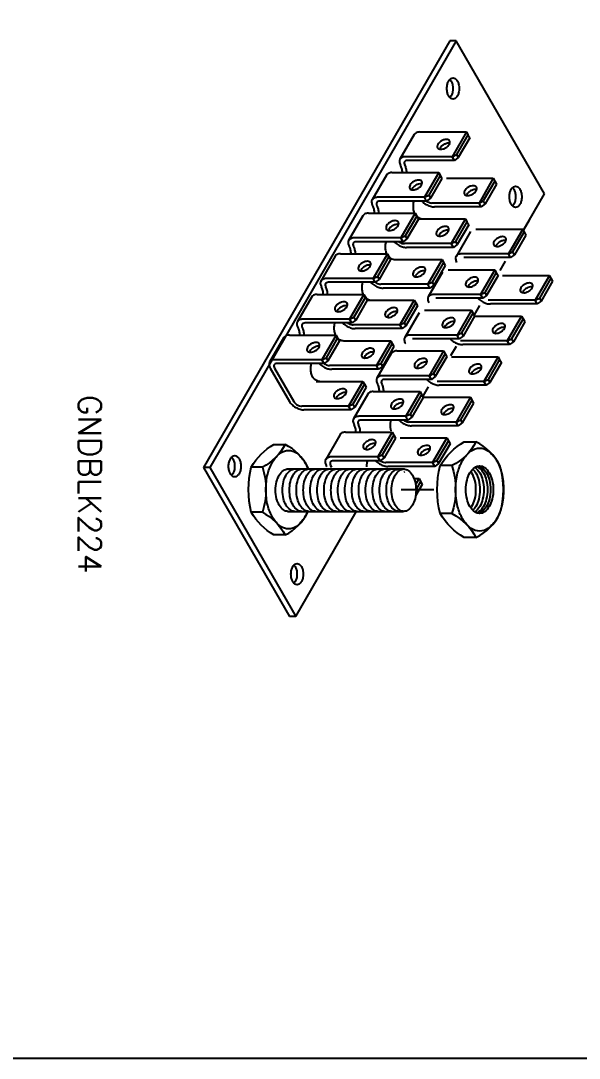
# Model space of a CAD drawing. Extents: x -55 to 73, y -33 to 52.
# Drawn here: x 9.54 to 11.749, y 10.835 to 14.942 of the extents above; entities that cross this region are included whole.
import ezdxf
from ezdxf.enums import TextEntityAlignment as Align

# ---------------------------------------------------------------- set-up
doc = ezdxf.new("R2010")
doc.units = 0
doc.layers.get('0').update_dxf_attribs({"linetype": 'CONTINUOUS'})
doc.styles.get("Standard").update_dxf_attribs({"font": 'romans.shx'})

# ---------------------------------------------------------------- blocks, each defined once
blk = doc.blocks.new('BORDER')
at = {"color": 0}
blk.add_lwpolyline([(0.005, -8), (10.505, -8), (10.505, -0.5), (0.005, -0.5)], close=True, dxfattribs=at)
blk = doc.blocks.new('TABS')
at = {"color": 0}
for p, q in [((2.48, 26.67), (3.35, 27.17)), ((3.35, 27.17), (9.08, 23.86)), ((1.66, 26.25), (2.48, 26.67)), ((1.66, 26.25), (8.81, 22.12)), ((1.66, 12.73), (1.66, 26.25)), ((2.48, 26.67), (8.21, 23.36)), ((8.21, 23.36), (9.08, 23.86)), ((8.81, 22.12), (8.21, 23.36)), ((9.9, 22.74), (8.81, 22.12)), ((8.81, 22.12), (8.81, 8.6)), ((9.08, 23.86), (9.9, 22.74)), ((9.9, 22.74), (9.9, 9.23)), ((-11.74, 18.51), (-10.91, 18.93)), ((-11.74, 18.51), (-4.58, 14.38)), ((-11.74, 5), (-11.74, 18.51)), ((-10.91, 18.93), (-10.04, 19.43)), ((-10.91, 18.93), (-5.19, 15.63)), ((-10.04, 19.43), (-4.32, 16.13)), ((-5.19, 15.63), (-4.32, 16.13)), ((-4.58, 14.38), (-5.19, 15.63)), ((-3.49, 15.01), (-4.58, 14.38)), ((-4.32, 16.13), (-3.49, 15.01)), ((-3.49, 15.01), (-3.49, 1.49)), ((-4.58, 14.38), (-4.58, 0.86)), ((-11.02, 3.41), (-3.87, -0.72))]:
    blk.add_line(p, q, dxfattribs=at)
for points in [[(4.23, 19.05, 0.058752), (4.72, 18.4, 0.072341), (5.24, 17.99, 0.106617), (5.83, 17.81, 0.156851), (6.24, 17.89, 0.156851), (6.53, 18.21, 0.106617), (6.66, 18.81, 0.072341), (6.56, 19.47, 0.058752), (6.24, 20.21, 0.058752), (5.76, 20.87, 0.072341), (5.24, 21.27, 0.106617), (4.65, 21.46, 0.156851), (4.23, 21.37, 0.156851), (3.95, 21.06, 0.106617), (3.82, 20.45, 0.072341), (3.91, 19.8, 0.058752)], [(-9.16, 11.32, 0.058752), (-8.68, 10.67, 0.072341), (-8.16, 10.26, 0.106617), (-7.57, 10.07, 0.156851), (-7.15, 10.16, 0.156851), (-6.87, 10.48, 0.106617), (-6.74, 11.08, 0.072341), (-6.83, 11.73, 0.058752), (-7.15, 12.48, 0.058752), (-7.64, 13.13, 0.072341), (-8.16, 13.54, 0.106617), (-8.75, 13.73, 0.156851), (-9.16, 13.64, 0.156851), (-9.45, 13.32, 0.106617), (-9.58, 12.72, 0.072341), (-9.48, 12.07, 0.058752)]]:
    blk.add_lwpolyline(points, format="xyb", close=True, dxfattribs=at)
for points in [[(4.94, 21.4, 0.055377), (4.9, 21.08, 0.072341), (5, 20.43, 0.058752), (5.32, 19.68, 0.058752)], [(5.32, 19.68, 0.058752), (5.81, 19.03, 0.072341), (6.32, 18.62, 0.055377), (6.62, 18.49, 0.156851)], [(-8.45, 13.67, 0.055377), (-8.49, 13.35, 0.072341), (-8.4, 12.7, 0.058752), (-8.07, 11.95, 0.058752)], [(-8.07, 11.95, 0.058752), (-7.59, 11.3, 0.072341), (-7.07, 10.89, 0.055377), (-6.77, 10.76, 0.156851)], [(8.24, 5.59, 0.009855), (8.35, 5.7, 0.058752), (9.19, 6.82, 0.058752), (9.74, 8.1, 0.072341), (9.9, 9.23, 0.106617)], [(8.24, 6.99, 0.024383), (8.42, 7.26, 0.058752), (8.72, 7.97, 0.072341), (8.81, 8.6, 0.106617)], [(-11.74, 5, 0.106617), (-11.51, 3.96, 0.156851), (-11.02, 3.41, 0.156851)], [(8.24, 3.27, 0.014511), (8.45, 3.21, 0.058752), (9.75, 3.06, 0.058752), (11.05, 3.21, 0.072341), (12.04, 3.61, 0.106617)], [(12.04, 3.61, 0.072341), (12.54, 4, 0.058752), (13, 4.62, 0.058752), (13.3, 5.33, 0.072341), (13.4, 5.95, 0.106617)], [(-4.58, 0.86, 0.106617), (-4.36, -0.17, 0.156851), (-3.87, -0.72, 0.156851), (-3.15, -0.87, 0.106617), (-2.14, -0.55, 0.072341)], [(-3.49, 1.49, 0.106617), (-3.37, 0.92, 0.156851), (-3.1, 0.62, 0.156851), (-2.7, 0.53, 0.106617), (-2.14, 0.71, 0.072341)], [(0, 1.26, 0.05198), (-1.15, 1.11, 0.072341), (-2.14, 0.71, 0.106617)], [(0, 0, 0.05198), (-1.15, -0.15, 0.072341), (-2.14, -0.55, 0.106617)]]:
    blk.add_lwpolyline(points, format="xyb", dxfattribs=at)
blk = doc.blocks.new('ISONUT')
at = {"color": 0}
for p, q in [((-0.289, -0.333), (-0.289, -0.474)), ((0.289, -0.333), (0.289, -0.474))]:
    blk.add_line(p, q, dxfattribs=at)
for points in [[(0.577, -0.044, 0.163524), (0.289, -0.333, 0.152924), (-0.289, -0.333, 0.156582), (-0.577, -0.044, -0.163524), (-0.289, 0.244, -0.152924), (0.289, 0.244, -0.156582)], [(0, 0.289, 0.058752), (-0.201, 0.265, 0.072341), (-0.353, 0.204, 0.106617), (-0.467, 0.101, 0.156851), (-0.5, 0, 0.156851), (-0.467, -0.101, 0.106617), (-0.353, -0.204, 0.072341), (-0.201, -0.265, 0.058752), (0, -0.289, 0.058752), (0.201, -0.265, 0.072341), (0.353, -0.204, 0.106617), (0.467, -0.101, 0.156851), (0.5, 0, 0.156851), (0.467, 0.101, 0.106617), (0.353, 0.204, 0.072341), (0.201, 0.265, 0.058752)], [(0, 0.165, 0.058752), (-0.115, 0.151, 0.072341), (-0.202, 0.117, 0.106617), (-0.267, 0.058, 0.156851), (-0.286, 0, 0.156851), (-0.267, -0.058, 0.106617), (-0.202, -0.117, 0.072341), (-0.115, -0.151, 0.058752), (0, -0.165, 0.058752), (0.115, -0.151, 0.072341), (0.202, -0.117, 0.106617), (0.267, -0.058, 0.156851), (0.286, 0, 0.156851), (0.267, 0.058, 0.106617), (0.202, 0.117, 0.072341), (0.115, 0.151, 0.058752)]]:
    blk.add_lwpolyline(points, format="xyb", close=True, dxfattribs=at)
for points in [[(0, 0.131, 0.058752), (-0.115, 0.118, 0.072341), (-0.202, 0.083, 0.106617), (-0.267, 0.024, 0.11343), (-0.284, -0.017, 0.156851)], [(0.284, -0.017, 0.11343), (0.267, 0.024, 0.106617), (0.202, 0.083, 0.072341), (0.115, 0.118, 0.058752), (0, 0.131, 0.058752)], [(0, 0.095, 0.058752), (-0.115, 0.081, 0.072341), (-0.202, 0.047, 0.106617), (-0.267, -0.012, 0.065327), (-0.279, -0.035, 0.156851)], [(0, 0.05, 0.058752), (-0.115, 0.037, 0.072341), (-0.202, 0.002, 0.106617), (-0.267, -0.057, 0.00094), (-0.267, -0.057, 0.156851)], [(0, 0.003, 0.058752), (-0.115, -0.011, 0.072341), (-0.202, -0.046, 0.069633), (-0.247, -0.081, 0.156851)], [(0.279, -0.035, 0.065327), (0.267, -0.012, 0.106617), (0.202, 0.047, 0.072341), (0.115, 0.081, 0.058752), (0, 0.095, 0.058752)], [(0.267, -0.057, 0.00094), (0.267, -0.057, 0.106617), (0.202, 0.002, 0.072341), (0.115, 0.037, 0.058752), (0, 0.05, 0.058752)], [(0.247, -0.081, 0.069633), (0.202, -0.046, 0.072341), (0.115, -0.011, 0.058752), (0, 0.003, 0.058752)], [(-0.577, -0.044), (-0.577, -0.185, 0.124237), (-0.289, -0.474, 0.122339), (0.289, -0.474, 0.124237), (0.577, -0.185), (0.577, -0.044)], [(0, -0.048, 0.058752), (-0.115, -0.061, 0.072341), (-0.202, -0.096, 0.023093), (-0.218, -0.106, 0.156851)], [(0.218, -0.106, 0.023093), (0.202, -0.096, 0.072341), (0.115, -0.061, 0.058752), (0, -0.048, 0.058752)]]:
    blk.add_lwpolyline(points, format="xyb", dxfattribs=at)
blk = doc.blocks.new('GNDBLK24')
at = {"color": 0}
for p, q in [((-1.0387, 1.226), (-1.0268, 1.2329)), ((-1.0268, 1.2329), (-0.9484, 1.1876)), ((-1.3731, 1.2004), (-1.9783, 0.851)), ((-1.2616, 1.1361), (-1.3731, 1.2004)), ((-1.05, 1.2203), (-1.0387, 1.226)), ((-1.05, 1.0351), (-1.05, 1.2203)), ((-1.05, 1.2203), (-0.952, 1.1637)), ((-1.0387, 1.226), (-0.9603, 1.1807)), ((-0.9603, 1.1807), (-0.9484, 1.1876)), ((-0.952, 1.1637), (-0.9603, 1.1807)), ((-0.9371, 1.1723), (-0.952, 1.1637)), ((-0.952, 1.1637), (-0.952, 0.9785)), ((-0.9484, 1.1876), (-0.9371, 1.1723)), ((-0.9371, 1.1723), (-0.9371, 0.9871)), ((-1.2296, 1.1176), (-1.2706, 1.1413)), ((-1.2335, 1.1144), (-1.2222, 1.1201)), ((-1.2335, 1.1144), (-1.1354, 1.0578)), ((-1.2335, 0.9292), (-1.2335, 1.1144)), ((-1.2222, 1.1201), (-1.2102, 1.127)), ((-1.2222, 1.1201), (-1.1438, 1.0748)), ((-1.2102, 1.127), (-1.1318, 1.0817)), ((-0.8892, 1.1103), (-0.878, 1.116)), ((-0.8892, 1.1103), (-0.7912, 1.0537)), ((-0.8892, 0.9251), (-0.8892, 1.1103)), ((-0.878, 1.116), (-0.866, 1.1229)), ((-0.878, 1.116), (-0.7995, 1.0707)), ((-0.866, 1.1229), (-0.7876, 1.0776)), ((-1.1438, 1.0748), (-1.1318, 1.0817)), ((-1.1354, 1.0578), (-1.1438, 1.0748)), ((-1.1318, 1.0817), (-1.1205, 1.0664)), ((-0.7995, 1.0707), (-0.7876, 1.0776)), ((-0.7912, 1.0537), (-0.7995, 1.0707)), ((-0.7876, 1.0776), (-0.7763, 1.0623)), ((-1.1205, 1.0664), (-1.1354, 1.0578)), ((-1.1354, 1.0578), (-1.1354, 0.8726)), ((-1.1205, 1.0664), (-1.1205, 0.8812)), ((-1.0701, 1.0256), (-1.1068, 1.0468)), ((-0.7763, 1.0623), (-0.7912, 1.0537)), ((-0.7912, 1.0537), (-0.7912, 0.8685)), ((-0.7763, 1.0623), (-0.7763, 0.8771)), ((-0.7172, 1.0232), (-0.7053, 1.0301)), ((-0.7053, 1.0301), (-0.6269, 0.9848)), ((-1.0727, 1.0043), (-1.0614, 1.0101)), ((-1.0727, 0.8192), (-1.0727, 1.0043)), ((-1.0727, 1.0043), (-0.9747, 0.9478)), ((-1.0614, 1.0101), (-1.0495, 1.0169)), ((-1.0614, 1.0101), (-0.983, 0.9648)), ((-1.0495, 1.0169), (-0.9711, 0.9717)), ((-0.7285, 1.0175), (-0.7172, 1.0232)), ((-0.7285, 0.8323), (-0.7285, 1.0175)), ((-0.7285, 1.0175), (-0.6305, 0.9609)), ((-0.7172, 1.0232), (-0.6388, 0.9779)), ((-0.983, 0.9648), (-0.9711, 0.9717)), ((-0.9747, 0.9478), (-0.983, 0.9648)), ((-0.9598, 0.9564), (-0.9747, 0.9478)), ((-0.9747, 0.9478), (-0.9747, 0.7626)), ((-0.9711, 0.9717), (-0.9598, 0.9564)), ((-0.9598, 0.9564), (-0.9598, 0.7712)), ((-0.8938, 0.9237), (-0.9311, 0.9453)), ((-0.6388, 0.9779), (-0.6269, 0.9848)), ((-0.6305, 0.9609), (-0.6388, 0.9779)), ((-0.6156, 0.9695), (-0.6305, 0.9609)), ((-0.6305, 0.9609), (-0.6305, 0.7757)), ((-0.6269, 0.9848), (-0.6156, 0.9695)), ((-0.6156, 0.9695), (-0.6156, 0.7843)), ((-1.2237, 0.9076), (-1.1256, 0.851)), ((-0.912, 0.9115), (-0.9007, 0.9173)), ((-0.912, 0.7264), (-0.912, 0.9115)), ((-0.912, 0.9115), (-0.814, 0.8549)), ((-0.9007, 0.9173), (-0.8888, 0.9241)), ((-0.9007, 0.9173), (-0.8223, 0.872)), ((-0.8888, 0.9241), (-0.8103, 0.8789)), ((-0.5678, 0.9074), (-0.5565, 0.9132)), ((-0.5678, 0.7223), (-0.5678, 0.9074)), ((-0.5678, 0.9074), (-0.4698, 0.8509)), ((-0.5565, 0.9132), (-0.5445, 0.92)), ((-0.5565, 0.9132), (-0.4781, 0.8679)), ((-0.5445, 0.92), (-0.4661, 0.8748)), ((-0.8223, 0.872), (-0.8103, 0.8789)), ((-0.814, 0.8549), (-0.8223, 0.872)), ((-0.7991, 0.8636), (-0.814, 0.8549)), ((-0.8103, 0.8789), (-0.7991, 0.8636)), ((-0.7991, 0.8636), (-0.7991, 0.6784)), ((-0.4781, 0.8679), (-0.4661, 0.8748)), ((-0.4698, 0.8509), (-0.4781, 0.8679)), ((-0.4661, 0.8748), (-0.4549, 0.8595)), ((-1.9783, 0.851), (-0.2902, -0.1236)), ((-1.9783, 0.851), (-1.9783, 0.8264)), ((-1.9783, 0.8264), (-0.2902, -0.1482)), ((-1.9783, 0.8264), (-1.9783, 0.8264)), ((-1.9783, 0.8264), (-1.9783, 0.8264)), ((-0.814, 0.8549), (-0.814, 0.6698)), ((-0.733, 0.8309), (-0.7703, 0.8525)), ((-0.4549, 0.8595), (-0.4698, 0.8509)), ((-0.4698, 0.8509), (-0.4698, 0.6657)), ((-0.4549, 0.8595), (-0.4549, 0.6743)), ((-0.3957, 0.8204), (-0.3838, 0.8272)), ((-0.3957, 0.8204), (-0.3838, 0.8272)), ((-0.3838, 0.8272), (-0.3054, 0.782)), ((-0.3838, 0.8272), (-0.3054, 0.782)), ((-1.0629, 0.7975), (-0.9649, 0.741)), ((-0.7512, 0.8015), (-0.7399, 0.8072)), ((-0.7512, 0.8015), (-0.6532, 0.7449)), ((-0.7512, 0.6164), (-0.7512, 0.8015)), ((-0.7399, 0.8072), (-0.728, 0.8141)), ((-0.7399, 0.8072), (-0.6615, 0.762)), ((-0.728, 0.8141), (-0.6496, 0.7689)), ((-0.407, 0.8146), (-0.3957, 0.8204)), ((-0.407, 0.8146), (-0.3957, 0.8204)), ((-0.407, 0.6295), (-0.407, 0.8146)), ((-0.407, 0.8146), (-0.309, 0.7581)), ((-0.407, 0.6927), (-0.407, 0.8146)), ((-0.407, 0.8146), (-0.309, 0.7581)), ((-0.3957, 0.8204), (-0.3173, 0.7751)), ((-0.3957, 0.8204), (-0.3173, 0.7751)), ((-0.3173, 0.7751), (-0.3054, 0.782)), ((-0.3173, 0.7751), (-0.3054, 0.782)), ((-0.3054, 0.782), (-0.2941, 0.7667)), ((-0.3054, 0.782), (-0.2941, 0.7667)), ((-0.0996, 0.7898), (-0.0996, 0.7896)), ((-0.6615, 0.762), (-0.6496, 0.7689)), ((-0.6532, 0.7449), (-0.6615, 0.762)), ((-0.6383, 0.7535), (-0.6532, 0.7449)), ((-0.6532, 0.7449), (-0.6532, 0.5598)), ((-0.6496, 0.7689), (-0.6383, 0.7535)), ((-0.6383, 0.7535), (-0.6383, 0.5684)), ((-0.5723, 0.7209), (-0.6096, 0.7425)), ((-0.309, 0.7581), (-0.3173, 0.7751)), ((-0.309, 0.7581), (-0.3173, 0.7751)), ((-0.2941, 0.7667), (-0.309, 0.7581)), ((-0.2941, 0.7667), (-0.309, 0.7581)), ((-0.309, 0.7581), (-0.309, 0.5729)), ((-0.309, 0.7581), (-0.309, 0.6919)), ((-0.2941, 0.7667), (-0.2941, 0.5815)), ((-0.2941, 0.7667), (-0.2941, 0.6823)), ((-0.2021, 0.6343), (-0.2021, 0.7635)), ((-0.9022, 0.7047), (-0.8042, 0.6481)), ((-0.5905, 0.7087), (-0.5792, 0.7144)), ((-0.5905, 0.7087), (-0.5792, 0.7144)), ((-0.5905, 0.5236), (-0.5905, 0.7087)), ((-0.5905, 0.5236), (-0.5905, 0.7087)), ((-0.5905, 0.7087), (-0.4925, 0.6521)), ((-0.5905, 0.7087), (-0.4925, 0.6521)), ((-0.5792, 0.7144), (-0.5673, 0.7213)), ((-0.5792, 0.7144), (-0.5673, 0.7213)), ((-0.5792, 0.7144), (-0.5008, 0.6692)), ((-0.5792, 0.7144), (-0.5008, 0.6692)), ((-0.5673, 0.7213), (-0.4889, 0.6761)), ((-0.5673, 0.7213), (-0.4889, 0.6761)), ((-0.2463, 0.7046), (-0.235, 0.7103)), ((-0.2463, 0.7046), (-0.2226, 0.691)), ((-0.2463, 0.6848), (-0.2463, 0.7046)), ((-0.235, 0.7103), (-0.2231, 0.7172)), ((-0.235, 0.7103), (-0.2043, 0.6927)), ((-0.2231, 0.7172), (-0.1776, 0.691)), ((-0.5008, 0.6692), (-0.4889, 0.6761)), ((-0.5008, 0.6692), (-0.4889, 0.6761)), ((-0.4925, 0.6521), (-0.5008, 0.6692)), ((-0.4925, 0.6521), (-0.5008, 0.6692)), ((-0.4776, 0.6607), (-0.4925, 0.6521)), ((-0.4776, 0.6607), (-0.4925, 0.6521)), ((-0.4889, 0.6761), (-0.4776, 0.6607)), ((-0.4889, 0.6761), (-0.4776, 0.6607)), ((-0.4776, 0.6607), (-0.4776, 0.4756)), ((-0.4776, 0.6607), (-0.4776, 0.4756)), ((-0.4925, 0.6521), (-0.4925, 0.467)), ((-0.4925, 0.6521), (-0.4925, 0.467)), ((-0.2839, 0.18), (-0.2839, 0.6474)), ((-0.1162, 0.1837), (-0.1162, 0.6415)), ((-0.7414, 0.5947), (-0.6434, 0.5381)), ((-0.4297, 0.5987), (-0.4184, 0.6044)), ((-0.4297, 0.5987), (-0.3317, 0.5421)), ((-0.4297, 0.4135), (-0.4297, 0.5987)), ((-0.4297, 0.4135), (-0.4297, 0.5892)), ((-0.4184, 0.6044), (-0.4065, 0.6113)), ((-0.4184, 0.6044), (-0.34, 0.5592)), ((-0.4065, 0.6113), (-0.3281, 0.566)), ((-0.34, 0.5592), (-0.3281, 0.566)), ((-0.3317, 0.5421), (-0.34, 0.5592)), ((-0.3168, 0.5507), (-0.3317, 0.5421)), ((-0.3317, 0.5421), (-0.3317, 0.357)), ((-0.3281, 0.566), (-0.3168, 0.5507)), ((-0.3168, 0.5507), (-0.3168, 0.3656)), ((-0.6196, 0.4883), (-0.6077, 0.4952)), ((-0.6077, 0.4952), (-0.5293, 0.4499)), ((-0.5807, 0.5019), (-0.4827, 0.4453)), ((-0.5807, 0.5019), (-0.4827, 0.4453)), ((-0.6309, 0.4826), (-0.6196, 0.4883)), ((-0.6309, 0.4826), (-0.5329, 0.426)), ((-0.6309, 0.2974), (-0.6309, 0.4826)), ((-0.6196, 0.4883), (-0.5412, 0.443)), ((0.3001, 0.2172), (-0.114, 0.4563)), ((-0.5412, 0.443), (-0.5293, 0.4499)), ((-0.5329, 0.426), (-0.5412, 0.443)), ((-0.518, 0.4346), (-0.5329, 0.426)), ((-0.5329, 0.426), (-0.5329, 0.2408)), ((-0.5293, 0.4499), (-0.518, 0.4346)), ((-0.518, 0.4346), (-0.518, 0.2494)), ((-0.8143, 0.3767), (-0.803, 0.3824)), ((-0.8143, 0.1915), (-0.8143, 0.3767)), ((-0.8143, 0.3767), (-0.7163, 0.3201)), ((-0.803, 0.3824), (-0.7911, 0.3893)), ((-0.803, 0.3824), (-0.7246, 0.3371)), ((-0.7911, 0.3893), (-0.7127, 0.344)), ((-0.4199, 0.3919), (-0.3219, 0.3353)), ((-0.4199, 0.3919), (-0.4085, 0.3853)), ((-0.7246, 0.3371), (-0.7127, 0.344)), ((-0.7163, 0.3201), (-0.7246, 0.3371)), ((-0.7014, 0.3287), (-0.7163, 0.3201)), ((-0.7127, 0.344), (-0.7014, 0.3287)), ((-0.7014, 0.3287), (-0.7014, 0.1435)), ((-0.2983, 0.3549), (-0.2917, 0.3587)), ((-0.2983, 0.3377), (-0.2936, 0.3404)), ((-0.7163, 0.3201), (-0.7163, 0.1349)), ((-0.6829, 0.1328), (-0.5514, 0.2087)), ((-0.2902, -0.1236), (0.3001, 0.2172)), ((0.3001, 0.2172), (0.3001, 0.1926)), ((-0.8045, 0.1699), (-0.7065, 0.1133)), ((-0.6829, 0.1156), (-0.5514, 0.1915)), ((-0.2902, -0.1482), (0.3001, 0.1926)), ((-0.2918, 0.085), (-0.2918, 0.0411)), ((-0.1124, 0.085), (-0.1124, 0.0411)), ((-0.2902, -0.1236), (-0.2902, -0.1482))]:
    blk.add_line(p, q, dxfattribs=at)
for points in [[(-1.0147, 1.1218, 0.058752), (-1.0081, 1.1128, 0.072341), (-1.001, 1.1072, 0.106617), (-0.9929, 1.1046, 0.156851), (-0.9872, 1.1059, 0.156851), (-0.9833, 1.1102, 0.106617), (-0.9815, 1.1185, 0.072341), (-0.9828, 1.1274, 0.058752), (-0.9872, 1.1376, 0.058752), (-0.9939, 1.1466, 0.072341), (-1.001, 1.1522, 0.106617), (-1.009, 1.1548, 0.156851), (-1.0147, 1.1535, 0.156851), (-1.0187, 1.1492, 0.106617), (-1.0204, 1.1409, 0.072341), (-1.0191, 1.132, 0.058752)], [(-1.3614, 1.1107, -0.058752), (-1.3446, 1.1087, -0.072341), (-1.3318, 1.1036, -0.106617), (-1.3222, 1.0949, -0.156851), (-1.3195, 1.0865, -0.156851), (-1.3222, 1.078, -0.106617), (-1.3318, 1.0693, -0.072341), (-1.3446, 1.0642, -0.058752), (-1.3614, 1.0622, -0.058752), (-1.3783, 1.0642, -0.072341), (-1.3911, 1.0693, -0.106617), (-1.4006, 1.078, -0.156851), (-1.4033, 1.0865, -0.156851), (-1.4006, 1.0949, -0.106617), (-1.3911, 1.1036, -0.072341), (-1.3783, 1.1087, -0.058752)], [(-1.1982, 1.0158, 0.058752), (-1.1916, 1.0069, 0.072341), (-1.1844, 1.0013, 0.106617), (-1.1764, 0.9987, 0.156851), (-1.1707, 1, 0.156851), (-1.1668, 1.0043, 0.106617), (-1.165, 1.0125, 0.072341), (-1.1663, 1.0215, 0.058752), (-1.1707, 1.0317, 0.058752), (-1.1773, 1.0406, 0.072341), (-1.1844, 1.0462, 0.106617), (-1.1925, 1.0488, 0.156851), (-1.1982, 1.0476, 0.156851), (-1.2021, 1.0433, 0.106617), (-1.2039, 1.035, 0.072341), (-1.2026, 1.0261, 0.058752)], [(-0.854, 1.0117, 0.058752), (-0.8473, 1.0028, 0.072341), (-0.8402, 0.9972, 0.106617), (-0.8322, 0.9946, 0.156851), (-0.8265, 0.9959, 0.156851), (-0.8226, 1.0002, 0.106617), (-0.8208, 1.0085, 0.072341), (-0.8221, 1.0174, 0.058752), (-0.8265, 1.0276, 0.058752), (-0.8331, 1.0365, 0.072341), (-0.8402, 1.0421, 0.106617), (-0.8483, 1.0447, 0.156851), (-0.854, 1.0435, 0.156851), (-0.8579, 1.0392, 0.106617), (-0.8597, 1.0309, 0.072341), (-0.8584, 1.022, 0.058752)], [(-0.6933, 0.9189, 0.058752), (-0.6866, 0.91, 0.072341), (-0.6795, 0.9044, 0.106617), (-0.6714, 0.9018, 0.156851), (-0.6657, 0.9031, 0.156851), (-0.6618, 0.9074, 0.106617), (-0.66, 0.9156, 0.072341), (-0.6614, 0.9246, 0.058752), (-0.6657, 0.9348, 0.058752), (-0.6724, 0.9437, 0.072341), (-0.6795, 0.9493, 0.106617), (-0.6876, 0.9519, 0.156851), (-0.6933, 0.9507, 0.156851), (-0.6972, 0.9464, 0.106617), (-0.699, 0.9381, 0.072341), (-0.6976, 0.9292, 0.058752)], [(-1.0375, 0.9058, 0.058752), (-1.0308, 0.8969, 0.072341), (-1.0237, 0.8913, 0.106617), (-1.0156, 0.8887, 0.156851), (-1.0099, 0.8899, 0.156851), (-1.006, 0.8943, 0.106617), (-1.0043, 0.9025, 0.072341), (-1.0056, 0.9115, 0.058752), (-1.0099, 0.9217, 0.058752), (-1.0166, 0.9306, 0.072341), (-1.0237, 0.9362, 0.106617), (-1.0318, 0.9388, 0.156851), (-1.0375, 0.9376, 0.156851), (-1.0414, 0.9333, 0.106617), (-1.0432, 0.925, 0.072341), (-1.0419, 0.916, 0.058752)], [(-1.7902, 0.8631, -0.058752), (-1.7733, 0.8611, -0.072341), (-1.7605, 0.856, -0.106617), (-1.751, 0.8474, -0.156851), (-1.7482, 0.8389, -0.156851), (-1.751, 0.8304, -0.106617), (-1.7605, 0.8218, -0.072341), (-1.7733, 0.8167, -0.058752), (-1.7902, 0.8147, -0.058752), (-1.807, 0.8167, -0.072341), (-1.8198, 0.8218, -0.106617), (-1.8294, 0.8304, -0.156851), (-1.8321, 0.8389, -0.156851), (-1.8294, 0.8474, -0.106617), (-1.8198, 0.856, -0.072341), (-1.807, 0.8611, -0.058752)], [(-0.8767, 0.813, 0.058752), (-0.8701, 0.8041, 0.072341), (-0.863, 0.7985, 0.106617), (-0.8549, 0.7959, 0.156851), (-0.8492, 0.7971, 0.156851), (-0.8453, 0.8015, 0.106617), (-0.8435, 0.8097, 0.072341), (-0.8448, 0.8187, 0.058752), (-0.8492, 0.8289, 0.058752), (-0.8559, 0.8378, 0.072341), (-0.863, 0.8434, 0.106617), (-0.871, 0.846, 0.156851), (-0.8767, 0.8448, 0.156851), (-0.8806, 0.8405, 0.106617), (-0.8824, 0.8322, 0.072341), (-0.8811, 0.8232, 0.058752)], [(-0.5325, 0.8089, 0.058752), (-0.5259, 0.8, 0.072341), (-0.5188, 0.7944, 0.106617), (-0.5107, 0.7918, 0.156851), (-0.505, 0.793, 0.156851), (-0.5011, 0.7974, 0.106617), (-0.4993, 0.8056, 0.072341), (-0.5006, 0.8146, 0.058752), (-0.505, 0.8248, 0.058752), (-0.5117, 0.8337, 0.072341), (-0.5188, 0.8393, 0.106617), (-0.5268, 0.8419, 0.156851), (-0.5325, 0.8407, 0.156851), (-0.5364, 0.8364, 0.106617), (-0.5382, 0.8281, 0.072341), (-0.5369, 0.8191, 0.058752)], [(-0.3718, 0.7161, 0.058752), (-0.3651, 0.7072, 0.072341), (-0.358, 0.7016, 0.106617), (-0.35, 0.699, 0.156851), (-0.3443, 0.7002, 0.156851), (-0.3403, 0.7046, 0.106617), (-0.3386, 0.7128, 0.072341), (-0.3399, 0.7218, 0.058752), (-0.3443, 0.732, 0.058752), (-0.3509, 0.7409, 0.072341), (-0.358, 0.7465, 0.106617), (-0.3661, 0.7491, 0.156851), (-0.3718, 0.7479, 0.156851), (-0.3757, 0.7436, 0.106617), (-0.3775, 0.7353, 0.072341), (-0.3762, 0.7263, 0.058752)], [(-0.3718, 0.7161, 0.058752), (-0.3651, 0.7072, 0.072341), (-0.358, 0.7016, 0.106617), (-0.35, 0.699, 0.156851), (-0.3443, 0.7002, 0.156851), (-0.3403, 0.7046, 0.106617), (-0.3386, 0.7128, 0.072341), (-0.3399, 0.7218, 0.058752), (-0.3443, 0.732, 0.058752), (-0.3509, 0.7409, 0.072341), (-0.358, 0.7465, 0.106617), (-0.3661, 0.7491, 0.156851), (-0.3718, 0.7479, 0.156851), (-0.3757, 0.7436, 0.106617), (-0.3775, 0.7353, 0.072341), (-0.3762, 0.7263, 0.058752)], [(-0.716, 0.703, 0.058752), (-0.7093, 0.6941, 0.072341), (-0.7022, 0.6885, 0.106617), (-0.6942, 0.6859, 0.156851), (-0.6885, 0.6871, 0.156851), (-0.6846, 0.6914, 0.106617), (-0.6828, 0.6997, 0.072341), (-0.6841, 0.7087, 0.058752), (-0.6885, 0.7189, 0.058752), (-0.6951, 0.7278, 0.072341), (-0.7022, 0.7334, 0.106617), (-0.7103, 0.736, 0.156851), (-0.716, 0.7348, 0.156851), (-0.7199, 0.7305, 0.106617), (-0.7217, 0.7222, 0.072341), (-0.7204, 0.7132, 0.058752)], [(-0.2001, 0.6927, -0.058752), (-0.1664, 0.6887, -0.072341), (-0.1408, 0.6785, -0.106617), (-0.1216, 0.6612, -0.156851), (-0.1162, 0.6443, -0.156851), (-0.1216, 0.6274, -0.106617), (-0.1408, 0.6101, -0.072341), (-0.1664, 0.5998, -0.058752), (-0.2001, 0.5959, -0.058752), (-0.2337, 0.5998, -0.072341), (-0.2594, 0.6101, -0.106617), (-0.2785, 0.6274, -0.156851), (-0.2839, 0.6443, -0.156851), (-0.2785, 0.6612, -0.106617), (-0.2594, 0.6785, -0.072341), (-0.2337, 0.6887, -0.058752)], [(-0.5552, 0.6102, 0.058752), (-0.5486, 0.6013, 0.072341), (-0.5415, 0.5957, 0.106617), (-0.5334, 0.5931, 0.156851), (-0.5277, 0.5943, 0.156851), (-0.5238, 0.5986, 0.106617), (-0.522, 0.6069, 0.072341), (-0.5233, 0.6159, 0.058752), (-0.5277, 0.6261, 0.058752), (-0.5344, 0.635, 0.072341), (-0.5415, 0.6406, 0.106617), (-0.5495, 0.6432, 0.156851), (-0.5552, 0.642, 0.156851), (-0.5591, 0.6376, 0.106617), (-0.5609, 0.6294, 0.072341), (-0.5596, 0.6204, 0.058752)], [(-0.5552, 0.6102, 0.058752), (-0.5486, 0.6013, 0.072341), (-0.5415, 0.5957, 0.106617), (-0.5334, 0.5931, 0.156851), (-0.5277, 0.5943, 0.156851), (-0.5238, 0.5986, 0.106617), (-0.522, 0.6069, 0.072341), (-0.5233, 0.6159, 0.058752), (-0.5277, 0.6261, 0.058752), (-0.5344, 0.635, 0.072341), (-0.5415, 0.6406, 0.106617), (-0.5495, 0.6432, 0.156851), (-0.5552, 0.642, 0.156851), (-0.5591, 0.6376, 0.106617), (-0.5609, 0.6294, 0.072341), (-0.5596, 0.6204, 0.058752)], [(-0.3945, 0.5002, 0.058752), (-0.3878, 0.4913, 0.072341), (-0.3807, 0.4857, 0.106617), (-0.3727, 0.4831, 0.156851), (-0.367, 0.4843, 0.156851), (-0.3631, 0.4886, 0.106617), (-0.3613, 0.4969, 0.072341), (-0.3626, 0.5059, 0.058752), (-0.367, 0.5161, 0.058752), (-0.3736, 0.525, 0.072341), (-0.3807, 0.5306, 0.106617), (-0.3888, 0.5332, 0.156851), (-0.3945, 0.532, 0.156851), (-0.3984, 0.5276, 0.106617), (-0.4002, 0.5194, 0.072341), (-0.3989, 0.5104, 0.058752)], [(-0.5956, 0.3841, 0.058752), (-0.589, 0.3751, 0.072341), (-0.5819, 0.3695, 0.106617), (-0.5738, 0.367, 0.156851), (-0.5681, 0.3682, 0.156851), (-0.5642, 0.3725, 0.106617), (-0.5624, 0.3808, 0.072341), (-0.5637, 0.3897, 0.058752), (-0.5681, 0.3999, 0.058752), (-0.5748, 0.4089, 0.072341), (-0.5819, 0.4145, 0.106617), (-0.5899, 0.4171, 0.156851), (-0.5956, 0.4158, 0.156851), (-0.5995, 0.4115, 0.106617), (-0.6013, 0.4032, 0.072341), (-0.6, 0.3943, 0.058752)], [(-0.7791, 0.2781, 0.058752), (-0.7724, 0.2692, 0.072341), (-0.7653, 0.2636, 0.106617), (-0.7573, 0.261, 0.156851), (-0.7516, 0.2623, 0.156851), (-0.7477, 0.2666, 0.106617), (-0.7459, 0.2749, 0.072341), (-0.7472, 0.2838, 0.058752), (-0.7516, 0.294, 0.058752), (-0.7582, 0.3029, 0.072341), (-0.7653, 0.3085, 0.106617), (-0.7734, 0.3111, 0.156851), (-0.7791, 0.3099, 0.156851), (-0.783, 0.3056, 0.106617), (-0.7848, 0.2973, 0.072341), (-0.7835, 0.2884, 0.058752)], [(0.1324, 0.2463, -0.058752), (0.1492, 0.2443, -0.072341), (0.162, 0.2392, -0.106617), (0.1716, 0.2306, -0.156851), (0.1743, 0.2221, -0.156851), (0.1716, 0.2136, -0.106617), (0.162, 0.205, -0.072341), (0.1492, 0.1999, -0.058752), (0.1324, 0.1979, -0.058752), (0.1155, 0.1999, -0.072341), (0.1027, 0.205, -0.106617), (0.0932, 0.2136, -0.156851), (0.0904, 0.2221, -0.156851), (0.0932, 0.2306, -0.106617), (0.1027, 0.2392, -0.072341), (0.1155, 0.2443, -0.058752)], [(-0.2947, -0.0003, -0.058752), (-0.2779, -0.0023, -0.072341), (-0.2651, -0.0074, -0.106617), (-0.2555, -0.016, -0.156851), (-0.2528, -0.0245, -0.156851), (-0.2555, -0.033, -0.106617), (-0.2651, -0.0416, -0.072341), (-0.2779, -0.0467, -0.058752), (-0.2947, -0.0487, -0.058752), (-0.3116, -0.0467, -0.072341), (-0.3244, -0.0416, -0.106617), (-0.334, -0.033, -0.156851), (-0.3367, -0.0245, -0.156851), (-0.334, -0.016, -0.106617), (-0.3244, -0.0074, -0.072341), (-0.3116, -0.0023, -0.058752)]]:
    blk.add_lwpolyline(points, format="xyb", close=True, dxfattribs=at)
for points in [[(-1.005, 1.1539, 0.055377), (-1.0055, 1.1495, 0.072341), (-1.0042, 1.1406, 0.058752), (-0.9998, 1.1304, 0.058752)], [(-0.9998, 1.1304, 0.058752), (-0.9932, 1.1214, 0.072341), (-0.9861, 1.1158, 0.055377), (-0.982, 1.1141, 0.156851)], [(-1.3974, 1.0742, -0.065083), (-1.3911, 1.079, -0.072341), (-1.3783, 1.0841, -0.058752), (-1.3614, 1.0861, -0.058752)], [(-1.3614, 1.0861, -0.058752), (-1.3446, 1.0841, -0.072341), (-1.3318, 1.079, -0.065083), (-1.3255, 1.0742, -0.156851)], [(-1.1885, 1.048, 0.055377), (-1.189, 1.0436, 0.072341), (-1.1877, 1.0347, 0.058752), (-1.1833, 1.0244, 0.058752)], [(-0.8443, 1.0439, 0.055377), (-0.8448, 1.0395, 0.072341), (-0.8435, 1.0306, 0.058752), (-0.8391, 1.0203, 0.058752)], [(-1.1833, 1.0244, 0.058752), (-1.1766, 1.0155, 0.072341), (-1.1695, 1.0099, 0.055377), (-1.1655, 1.0081, 0.156851)], [(-0.9598, 0.9373, 0.009855), (-0.9583, 0.9389, 0.058752), (-0.9469, 0.9542, 0.058752), (-0.9393, 0.9717, 0.072341), (-0.9371, 0.9871, 0.106617)], [(-0.8391, 1.0203, 0.058752), (-0.8324, 1.0114, 0.072341), (-0.8253, 1.0058, 0.055377), (-0.8213, 1.004, 0.156851)], [(-0.6836, 0.9511, 0.055377), (-0.684, 0.9467, 0.072341), (-0.6827, 0.9378, 0.058752), (-0.6784, 0.9275, 0.058752)], [(-1.0278, 0.938, 0.055377), (-1.0283, 0.9336, 0.072341), (-1.027, 0.9246, 0.058752), (-1.0226, 0.9144, 0.058752)], [(-1.0226, 0.9144, 0.058752), (-1.0159, 0.9055, 0.072341), (-1.0088, 0.8999, 0.055377), (-1.0047, 0.8981, 0.156851)], [(-0.6784, 0.9275, 0.058752), (-0.6717, 0.9186, 0.072341), (-0.6646, 0.913, 0.055377), (-0.6605, 0.9112, 0.156851)], [(-1.1354, 0.8726, 0.106617), (-1.1324, 0.8584, 0.156851), (-1.1256, 0.851, 0.156851), (-1.1159, 0.8489, 0.106617), (-1.102, 0.8533, 0.072341)], [(-0.7991, 0.8273, 0.009855), (-0.7976, 0.8288, 0.058752), (-0.7861, 0.8442, 0.058752), (-0.7786, 0.8617, 0.072341), (-0.7763, 0.8771, 0.106617)], [(-0.2957, 0.8659, 0.010589), (-0.2956, 0.8684, 0.106617)], [(-1.8261, 0.8266, -0.065083), (-1.8198, 0.8314, -0.072341), (-1.807, 0.8365, -0.058752), (-1.7902, 0.8385, -0.058752)], [(-1.7902, 0.8385, -0.058752), (-1.7733, 0.8365, -0.072341), (-1.7605, 0.8314, -0.065083), (-1.7542, 0.8266, -0.156851)], [(-0.867, 0.8452, 0.055377), (-0.8675, 0.8408, 0.072341), (-0.8662, 0.8318, 0.058752), (-0.8618, 0.8216, 0.058752)], [(-0.8618, 0.8216, 0.058752), (-0.8552, 0.8127, 0.072341), (-0.8481, 0.8071, 0.055377), (-0.844, 0.8053, 0.156851)], [(-0.5228, 0.8411, 0.055377), (-0.5233, 0.8367, 0.072341), (-0.522, 0.8277, 0.058752), (-0.5176, 0.8175, 0.058752)], [(-0.6383, 0.7345, 0.009855), (-0.6368, 0.736, 0.058752), (-0.6254, 0.7514, 0.058752), (-0.6178, 0.7689, 0.072341), (-0.6156, 0.7843, 0.106617)], [(-0.5176, 0.8175, 0.058752), (-0.511, 0.8086, 0.072341), (-0.5039, 0.803, 0.055377), (-0.4998, 0.8012, 0.156851)], [(-0.9747, 0.7626, 0.106617), (-0.9716, 0.7484, 0.156851), (-0.9649, 0.741, 0.156851), (-0.9551, 0.7388, 0.106617), (-0.9413, 0.7433, 0.072341)], [(-0.3621, 0.7483, 0.055377), (-0.3626, 0.7439, 0.072341), (-0.3613, 0.7349, 0.058752), (-0.3569, 0.7247, 0.058752)], [(-0.3621, 0.7483, 0.055377), (-0.3626, 0.7439, 0.072341), (-0.3613, 0.7349, 0.058752), (-0.3569, 0.7247, 0.058752)], [(-0.7063, 0.7352, 0.055377), (-0.7068, 0.7308, 0.072341), (-0.7055, 0.7218, 0.058752), (-0.7011, 0.7116, 0.058752)], [(-0.7011, 0.7116, 0.058752), (-0.6944, 0.7027, 0.072341), (-0.6873, 0.6971, 0.055377), (-0.6833, 0.6953, 0.156851)], [(-0.3569, 0.7247, 0.058752), (-0.3502, 0.7158, 0.072341), (-0.3431, 0.7102, 0.055377), (-0.3391, 0.7084, 0.156851)], [(-0.3569, 0.7247, 0.058752), (-0.3502, 0.7158, 0.072341), (-0.3431, 0.7102, 0.055377), (-0.3391, 0.7084, 0.156851)], [(-0.814, 0.6698, 0.106617), (-0.8109, 0.6556, 0.156851), (-0.8042, 0.6481, 0.156851), (-0.7944, 0.646, 0.106617), (-0.7805, 0.6505, 0.072341)], [(-0.4776, 0.6245, 0.009855), (-0.4761, 0.626, 0.058752), (-0.4646, 0.6414, 0.058752), (-0.4571, 0.6589, 0.072341), (-0.4549, 0.6743, 0.106617)], [(-0.4776, 0.6437, 0.024383), (-0.4752, 0.6474, 0.058752), (-0.471, 0.6572, 0.072341), (-0.4698, 0.6657, 0.106617)], [(-0.7512, 0.6164, 0.106617), (-0.7482, 0.6021, 0.156851), (-0.7414, 0.5947, 0.156851)], [(-0.5455, 0.6424, 0.055377), (-0.546, 0.638, 0.072341), (-0.5447, 0.629, 0.058752), (-0.5403, 0.6188, 0.058752)], [(-0.5455, 0.6424, 0.055377), (-0.546, 0.638, 0.072341), (-0.5447, 0.629, 0.058752), (-0.5403, 0.6188, 0.058752)], [(-0.5403, 0.6188, 0.058752), (-0.5337, 0.6099, 0.072341), (-0.5266, 0.6043, 0.055377), (-0.5225, 0.6025, 0.156851)], [(-0.5403, 0.6188, 0.058752), (-0.5337, 0.6099, 0.072341), (-0.5266, 0.6043, 0.055377), (-0.5225, 0.6025, 0.156851)], [(-0.1162, 0.6237, -0.156851), (-0.1216, 0.6068, -0.106617), (-0.1408, 0.5895, -0.072341), (-0.1664, 0.5793, -0.058752), (-0.2001, 0.5753, -0.058752), (-0.2337, 0.5793, -0.072341), (-0.2594, 0.5895, -0.106617), (-0.2785, 0.6068, -0.156851), (-0.2839, 0.6237, -0.156851)], [(-0.2723, 0.6473, 0.009236), (-0.2706, 0.6442, 0.058752)], [(-0.4776, 0.5928, 0.014511), (-0.4747, 0.592, 0.058752), (-0.4569, 0.5899, 0.058752), (-0.4391, 0.592, 0.021047), (-0.435, 0.5931, 0.106617)], [(-0.407, 0.611, 0.010589), (-0.407, 0.6123, 0.106617)], [(-0.3168, 0.5317, 0.009855), (-0.3153, 0.5332, 0.058752), (-0.3039, 0.5485, 0.058752), (-0.2963, 0.5661, 0.072341), (-0.2941, 0.5815, 0.106617)], [(-0.1162, 0.5964, -0.156851), (-0.1216, 0.5794, -0.106617), (-0.1408, 0.5621, -0.072341), (-0.1664, 0.5519, -0.058752), (-0.2001, 0.5479, -0.058752), (-0.2337, 0.5519, -0.072341), (-0.2594, 0.5621, -0.106617), (-0.2785, 0.5794, -0.156851), (-0.2839, 0.5964, -0.156851)], [(-0.6532, 0.5598, 0.106617), (-0.6501, 0.5456, 0.156851), (-0.6434, 0.5381, 0.156851), (-0.6336, 0.536, 0.106617), (-0.6198, 0.5405, 0.072341)], [(-0.6383, 0.5684, 0.106617), (-0.6366, 0.5605, 0.156851), (-0.6329, 0.5564, 0.156851), (-0.6275, 0.5552, 0.106617), (-0.6198, 0.5577, 0.072341)], [(-0.5905, 0.5652, 0.05198), (-0.6062, 0.5631, 0.072341), (-0.6198, 0.5577, 0.106617)], [(-0.5905, 0.548, 0.05198), (-0.6062, 0.5459, 0.072341), (-0.6198, 0.5405, 0.106617)], [(-0.3168, 0.5509, 0.024383), (-0.3144, 0.5546, 0.058752), (-0.3103, 0.5644, 0.072341), (-0.309, 0.5729, 0.106617)], [(-0.1162, 0.569, -0.156851), (-0.1216, 0.552, -0.106617), (-0.1408, 0.5347, -0.072341), (-0.1664, 0.5245, -0.058752), (-0.2001, 0.5205, -0.058752), (-0.2337, 0.5245, -0.072341), (-0.2594, 0.5347, -0.106617), (-0.2785, 0.552, -0.156851), (-0.2839, 0.569, -0.156851)], [(-0.1162, 0.5416, -0.156851), (-0.1216, 0.5247, -0.106617), (-0.1408, 0.5073, -0.072341), (-0.1664, 0.4971, -0.058752), (-0.2001, 0.4931, -0.058752), (-0.2337, 0.4971, -0.072341), (-0.2594, 0.5073, -0.106617), (-0.2785, 0.5247, -0.156851), (-0.2839, 0.5416, -0.156851)], [(-0.5905, 0.5236, 0.106617), (-0.5874, 0.5093, 0.156851), (-0.5807, 0.5019, 0.156851)], [(-0.5905, 0.5236, 0.106617), (-0.5874, 0.5093, 0.156851), (-0.5807, 0.5019, 0.156851)], [(-0.3848, 0.5324, 0.055377), (-0.3853, 0.528, 0.072341), (-0.384, 0.519, 0.058752), (-0.3796, 0.5088, 0.058752)], [(-0.3796, 0.5088, 0.058752), (-0.3729, 0.4999, 0.072341), (-0.3658, 0.4943, 0.055377), (-0.3618, 0.4925, 0.156851)], [(-0.3168, 0.4999, 0.014511), (-0.314, 0.4992, 0.058752), (-0.2962, 0.4971, 0.010339), (-0.293, 0.4971, 0.072341)], [(-0.1162, 0.5142, -0.156851), (-0.1216, 0.4973, -0.106617), (-0.1408, 0.4799, -0.072341), (-0.1664, 0.4697, -0.058752), (-0.2001, 0.4658, -0.058752), (-0.2337, 0.4697, -0.072341), (-0.2594, 0.4799, -0.106617), (-0.2785, 0.4973, -0.156851), (-0.2839, 0.5142, -0.156851)], [(-0.4925, 0.467, 0.106617), (-0.4894, 0.4528, 0.156851), (-0.4827, 0.4453, 0.156851), (-0.4729, 0.4432, 0.106617), (-0.459, 0.4477, 0.072341)], [(-0.4925, 0.467, 0.106617), (-0.4894, 0.4528, 0.156851), (-0.4827, 0.4453, 0.156851), (-0.4729, 0.4432, 0.106617), (-0.459, 0.4477, 0.072341)], [(-0.4776, 0.4756, 0.106617), (-0.4759, 0.4677, 0.156851), (-0.4721, 0.4636, 0.156851), (-0.4667, 0.4624, 0.106617), (-0.459, 0.4649, 0.072341)], [(-0.4776, 0.4756, 0.106617), (-0.4759, 0.4677, 0.156851), (-0.4721, 0.4636, 0.156851), (-0.4667, 0.4624, 0.106617), (-0.459, 0.4649, 0.072341)], [(-0.4297, 0.4724, 0.05198), (-0.4455, 0.4703, 0.072341), (-0.459, 0.4649, 0.106617)], [(-0.4297, 0.4724, 0.05198), (-0.4455, 0.4703, 0.072341), (-0.459, 0.4649, 0.106617)], [(-0.4297, 0.4551, 0.05198), (-0.4455, 0.4531, 0.072341), (-0.459, 0.4477, 0.106617)], [(-0.4297, 0.4551, 0.05198), (-0.4455, 0.4531, 0.072341), (-0.459, 0.4477, 0.106617)], [(-0.1162, 0.4868, -0.156851), (-0.1216, 0.4699, -0.106617), (-0.1408, 0.4525, -0.072341), (-0.1664, 0.4423, -0.058752), (-0.2001, 0.4384, -0.058752), (-0.2337, 0.4423, -0.072341), (-0.2594, 0.4525, -0.106617), (-0.2785, 0.4699, -0.156851), (-0.2839, 0.4868, -0.156851)], [(-0.1162, 0.4594, -0.156851), (-0.1216, 0.4425, -0.106617), (-0.1408, 0.4252, -0.072341), (-0.1664, 0.4149, -0.058752), (-0.2001, 0.411, -0.058752), (-0.2337, 0.4149, -0.072341), (-0.2594, 0.4252, -0.106617), (-0.2785, 0.4425, -0.156851), (-0.2839, 0.4594, -0.156851)], [(-0.5859, 0.4162, 0.055377), (-0.5864, 0.4118, 0.072341), (-0.5851, 0.4029, 0.058752), (-0.5807, 0.3927, 0.058752)], [(-0.4297, 0.4135, 0.106617), (-0.4267, 0.3993, 0.156851), (-0.4199, 0.3919, 0.156851)], [(-0.4297, 0.4135, 0.106617), (-0.4267, 0.3993, 0.156851), (-0.4199, 0.3919, 0.156851)], [(-0.1162, 0.432, -0.156851), (-0.1216, 0.4151, -0.106617), (-0.1408, 0.3978, -0.072341), (-0.1664, 0.3875, -0.058752), (-0.2001, 0.3836, -0.058752), (-0.2337, 0.3875, -0.072341), (-0.2594, 0.3978, -0.106617), (-0.2785, 0.4151, -0.156851), (-0.2839, 0.432, -0.156851)], [(-0.7916, 0.389, 0.010589), (-0.7916, 0.3902, 0.106617)], [(-0.5807, 0.3927, 0.058752), (-0.5741, 0.3838, 0.072341), (-0.567, 0.3781, 0.055377), (-0.5629, 0.3764, 0.156851)], [(-0.1162, 0.4046, -0.156851), (-0.1216, 0.3877, -0.106617), (-0.1408, 0.3704, -0.072341), (-0.1664, 0.3602, -0.058752), (-0.2001, 0.3562, -0.058752), (-0.2337, 0.3602, -0.072341), (-0.2594, 0.3704, -0.106617), (-0.2785, 0.3877, -0.156851), (-0.2839, 0.4046, -0.156851)], [(-0.1162, 0.3772, -0.156851), (-0.1216, 0.3603, -0.106617), (-0.1408, 0.343, -0.072341), (-0.1664, 0.3328, -0.058752), (-0.2001, 0.3288, -0.058752), (-0.2337, 0.3328, -0.072341), (-0.2594, 0.343, -0.106617), (-0.2785, 0.3603, -0.156851), (-0.2839, 0.3772, -0.156851)], [(-0.3317, 0.357, 0.106617), (-0.3287, 0.3427, 0.156851), (-0.3219, 0.3353, 0.156851), (-0.3121, 0.3332, 0.106617), (-0.2983, 0.3377, 0.072341)], [(-0.3168, 0.3656, 0.106617), (-0.3151, 0.3577, 0.156851), (-0.3114, 0.3536, 0.156851), (-0.306, 0.3524, 0.106617), (-0.2983, 0.3549, 0.072341)], [(-0.1162, 0.3498, -0.156851), (-0.1216, 0.3329, -0.106617), (-0.1408, 0.3156, -0.072341), (-0.1664, 0.3054, -0.058752), (-0.2001, 0.3014, -0.058752), (-0.2337, 0.3054, -0.072341), (-0.2594, 0.3156, -0.106617), (-0.2785, 0.3329, -0.156851), (-0.2839, 0.3498, -0.156851)], [(-0.7694, 0.3103, 0.055377), (-0.7699, 0.3059, 0.072341), (-0.7686, 0.297, 0.058752), (-0.7642, 0.2867, 0.058752)], [(-0.1162, 0.3224, -0.156851), (-0.1216, 0.3055, -0.106617), (-0.1408, 0.2882, -0.072341), (-0.1664, 0.278, -0.058752), (-0.2001, 0.274, -0.058752), (-0.2337, 0.278, -0.072341), (-0.2594, 0.2882, -0.106617), (-0.2785, 0.3055, -0.156851), (-0.2839, 0.3224, -0.156851)], [(-0.1162, 0.295, -0.156851), (-0.1216, 0.2781, -0.106617), (-0.1408, 0.2608, -0.072341), (-0.1664, 0.2506, -0.058752), (-0.2001, 0.2466, -0.058752), (-0.2337, 0.2506, -0.072341), (-0.2594, 0.2608, -0.106617), (-0.2785, 0.2781, -0.156851), (-0.2839, 0.295, -0.156851)], [(-0.7642, 0.2867, 0.058752), (-0.7575, 0.2778, 0.072341), (-0.7504, 0.2722, 0.055377), (-0.7464, 0.2704, 0.156851)], [(-0.5514, 0.1915, 0.072341), (-0.5392, 0.2012, 0.058752), (-0.5278, 0.2165, 0.058752), (-0.5202, 0.2341, 0.072341), (-0.518, 0.2494, 0.106617)], [(-0.2839, 0.2666, 0.00681), (-0.2918, 0.2642, 0.156582), (-0.3814, 0.1746, -0.163524)], [(-0.3814, 0.1746, -0.163524), (-0.2918, 0.085, -0.152924), (-0.1124, 0.085, -0.156582), (-0.0227, 0.1746, 0.163524), (-0.1124, 0.2642, 0.003283), (-0.1162, 0.2654, 0.156582)], [(-0.1162, 0.2632, -0.037378), (-0.0923, 0.2517, -0.106617), (-0.0569, 0.2196, -0.156851), (-0.0469, 0.1883, -0.156851), (-0.0569, 0.157, -0.106617), (-0.0923, 0.125, -0.072341), (-0.1398, 0.1061, -0.058752), (-0.2021, 0.0987, -0.058752), (-0.2644, 0.1061, -0.072341), (-0.3119, 0.125, -0.106617), (-0.3473, 0.157, -0.156851), (-0.3573, 0.1883, -0.156851), (-0.3473, 0.2196, -0.106617), (-0.3119, 0.2517, -0.043513), (-0.2839, 0.2647, -0.058752)], [(-0.1162, 0.2676, -0.156851), (-0.1216, 0.2507, -0.106617), (-0.1408, 0.2334, -0.072341), (-0.1664, 0.2232, -0.058752), (-0.2001, 0.2192, -0.058752), (-0.2337, 0.2232, -0.072341), (-0.2594, 0.2334, -0.106617), (-0.2785, 0.2507, -0.156851), (-0.2839, 0.2676, -0.156851)], [(-0.5514, 0.2087, 0.072341), (-0.5446, 0.2141, 0.058752), (-0.5383, 0.2226, 0.058752), (-0.5341, 0.2323, 0.072341), (-0.5329, 0.2408, 0.106617)], [(-0.1162, 0.2403, -0.156851), (-0.1216, 0.2233, -0.106617), (-0.1408, 0.206, -0.072341), (-0.1664, 0.1958, -0.058752), (-0.2001, 0.1918, -0.058752), (-0.2337, 0.1958, -0.072341), (-0.2594, 0.206, -0.106617), (-0.2785, 0.2233, -0.156851), (-0.2839, 0.2403, -0.156851)], [(-0.1162, 0.2129, -0.156851), (-0.1216, 0.1959, -0.106617), (-0.1408, 0.1786, -0.072341), (-0.1664, 0.1684, -0.058752), (-0.2001, 0.1644, -0.058752), (-0.2337, 0.1684, -0.072341), (-0.2594, 0.1786, -0.106617), (-0.2785, 0.1959, -0.156851), (-0.2839, 0.2129, -0.156851)], [(0.0964, 0.2098, -0.065083), (0.1027, 0.2146, -0.072341), (0.1155, 0.2197, -0.058752), (0.1324, 0.2217, -0.058752)], [(0.1324, 0.2217, -0.058752), (0.1492, 0.2197, -0.072341), (0.162, 0.2146, -0.065083), (0.1683, 0.2098, -0.156851)], [(-0.8143, 0.1915, 0.106617), (-0.8113, 0.1773, 0.156851), (-0.8045, 0.1699, 0.156851)], [(-0.0227, 0.1746), (-0.0227, 0.1307, -0.124237), (-0.1124, 0.0411, -0.122339), (-0.2918, 0.0411, -0.124237), (-0.3814, 0.1307), (-0.3814, 0.1746)], [(-0.1162, 0.1855, -0.156851), (-0.1216, 0.1686, -0.106617), (-0.1408, 0.1512, -0.072341), (-0.1664, 0.141, -0.058752), (-0.2001, 0.137, -0.058752), (-0.2337, 0.141, -0.072341), (-0.2594, 0.1512, -0.106617), (-0.2785, 0.1686, -0.156851), (-0.2839, 0.1855, -0.156851)], [(-0.7163, 0.1349, 0.106617), (-0.7133, 0.1207, 0.156851), (-0.7065, 0.1133, 0.156851), (-0.6967, 0.1112, 0.106617), (-0.6829, 0.1156, 0.072341)], [(-0.7014, 0.1435, 0.106617), (-0.6997, 0.1356, 0.156851), (-0.696, 0.1315, 0.156851), (-0.6906, 0.1304, 0.106617), (-0.6829, 0.1328, 0.072341)], [(-0.3307, -0.0368, -0.065083), (-0.3244, -0.032, -0.072341), (-0.3116, -0.0269, -0.058752), (-0.2947, -0.0249, -0.058752)], [(-0.2947, -0.0249, -0.058752), (-0.2779, -0.0269, -0.072341), (-0.2651, -0.032, -0.065083), (-0.2588, -0.0368, -0.156851)]]:
    blk.add_lwpolyline(points, format="xyb", dxfattribs=at)
for name, p, xscale, yscale, zscale in [('ISONUT', (-0.2021, 0.944), -0.3287088, 0.3287088, 0.3287088), ('TABS', (-1.4573, 0.6387), 0.0136962, 0.0136962, 0.0136962), ('TABS', (-1.2966, 0.5287), 0.0136962, 0.0136962, 0.0136962), ('TABS', (-1.1358, 0.4359), 0.0136962, 0.0136962, 0.0136962), ('TABS', (-0.9751, 0.3259), 0.0136962, 0.0136962, 0.0136962), ('TABS', (-0.8143, 0.2331), 0.0136962, 0.0136962, 0.0136962)]:
    blk.add_blockref(name, p, dxfattribs=dict(at, xscale=xscale, yscale=yscale, zscale=zscale))

msp = doc.modelspace()

# ---------------------------------------------------------------- block references
at = {"color": 0}
msp.add_blockref('BORDER', (6.1371, 18.8354), dxfattribs=at)
at = {"color": 0, "rotation": 270}
msp.add_blockref('GNDBLK24', (10.4112, 12.8841), dxfattribs=at)

# ---------------------------------------------------------------- texts
at = {"color": 0}
msp.add_text('GNDBLK224', height=0.09, rotation=270, dxfattribs=at).set_placement((9.7681, 13.108), align=Align.CENTER)

doc.saveas('drawing.dxf')
